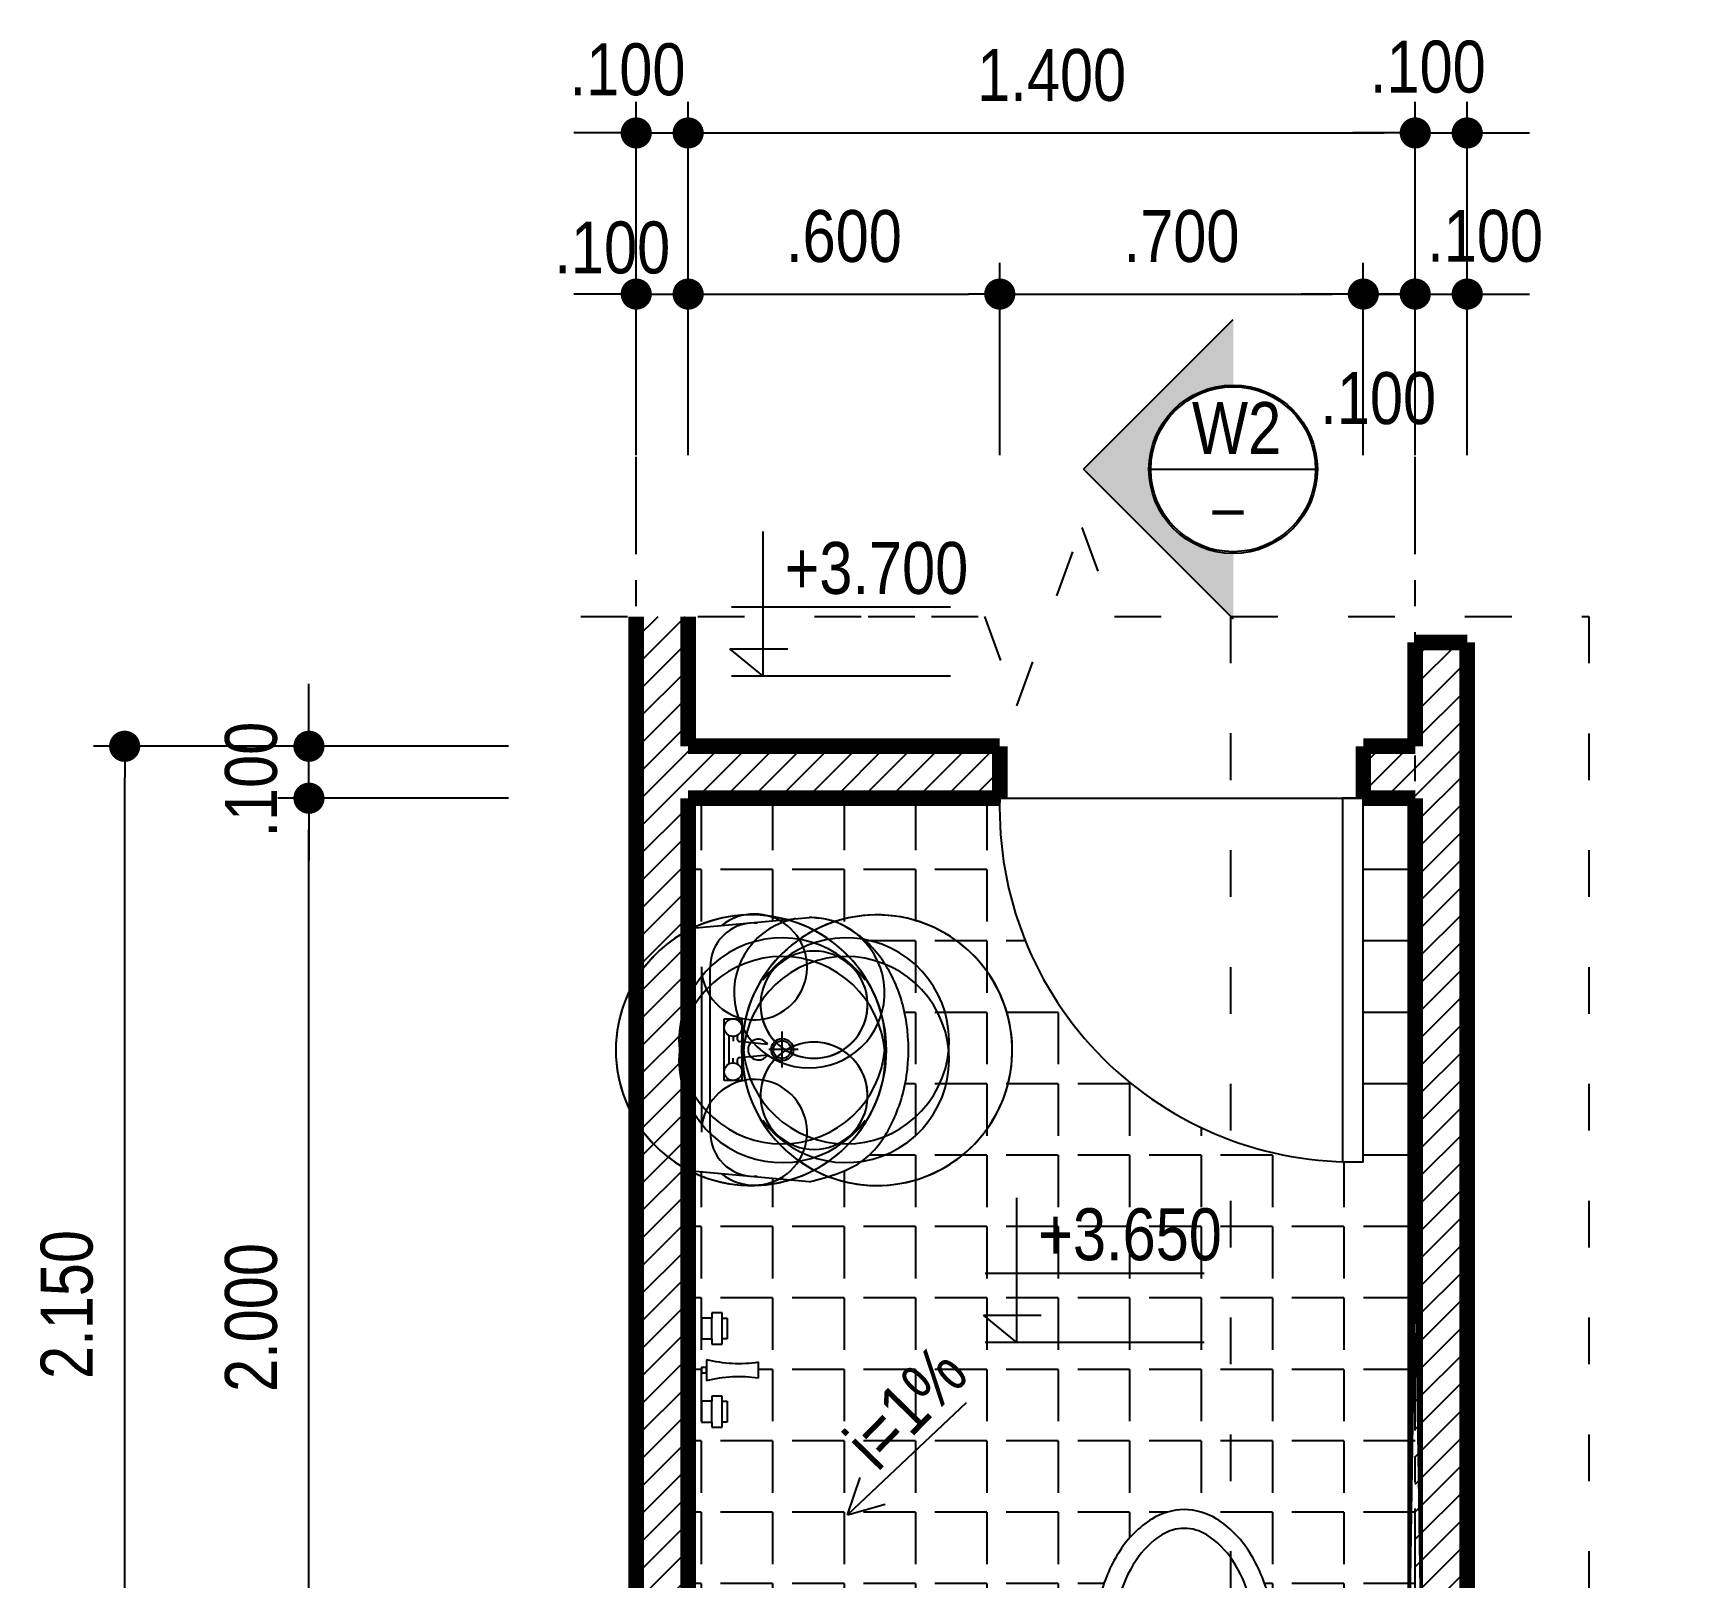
# Model space of a CAD drawing. Header units: millimetres. Extents: x 100 to 288, y -65 to 177.
# Drawn here: x 214.63 to 220.97, y 100.3 to 106.24 of the extents above; entities that cross this region are included whole.
import ezdxf

# ---------------------------------------------------------------- set-up
doc = ezdxf.new("R2010")
doc.units = ezdxf.units.MM
doc.header["$LTSCALE"] = 0.3
doc.header["$MEASUREMENT"] = 0
doc.header["$PDMODE"] = 2
doc.linetypes.add('ACAD_ISO03W100', pattern=[30, 12, -18])
doc.linetypes.add('CENTER', pattern=[2, 1.25, -0.25, 0.25, -0.25])
doc.layers.get('0').update_dxf_attribs({"linetype": 'CONTINUOUS', "lineweight": 13})
doc.layers.get('DEFPOINTS').update_dxf_attribs({"linetype": 'CONTINUOUS', "lineweight": 13})
for name, color, linetype in [('CHUSO', 141, 'CONTINUOUS'), ('HATCH', 8, 'CONTINUOUS'), ('KT', 8, 'CONTINUOUS'), ('LAYER 1', 1, 'CONTINUOUS'), ('LAYER 7', 7, 'CONTINUOUS'), ('LAYER1', 1, 'CONTINUOUS'), ('LAYER3', 34, 'CONTINUOUS'), ('LAYER5', 5, 'CONTINUOUS'), ('LAYER7', 7, 'CONTINUOUS'), ('THAY', 4, 'CONTINUOUS'), ('THIETBI', 25, 'CONTINUOUS'), ('TUONG', 7, 'CONTINUOUS')]:
    doc.layers.add(name, color=color, linetype=linetype)
doc.styles.add('ATTR', font='romans.shx', dxfattribs={"width": 0.8, "height": 0.7})
doc.styles.add('HELVE-KT', font='VHELVCN.TTF')
doc.dimstyles.new('1-50', dxfattribs={"dimtxt": 0.2, "dimasz": 0.12, "dimexe": 0.12, "dimexo": 0.2, "dimgap": 0.12, "dimtad": 1, "dimdec": 3, "dimlfac": 0.5, "dimzin": 4, "dimdsep": 46, "dimtxsty": 'HELVE-KT', "dimblk1": 'DOT', "dimblk2": 'DOT', "dimsah": 1, "dimcen": -0.18, "dimadec": 3, "dimazin": 0, "dimtfac": 1, "dimtdec": 3, "dimtmove": 2, "dimatfit": 3, "dimldrblk": 'DOT', "dimfxl": 0, "dimtolj": 1, "dimtzin": 4, "dimarcsym": 0})

# ---------------------------------------------------------------- blocks, each defined once
blk = doc.blocks.new('TOILET')
at = {"layer": 'THIETBI', "linetype": 'Continuous'}
for p, q in [((2.25, 0), (-2.25, 0)), ((-2.5, -0.25), (-2.5, -1.75)), ((2.5, -1.75), (2.5, -0.25)), ((-2.25, -2), (2.25, -2)), ((-1.328885587445484, -2.699999999999932), (1.328885587445484, -2.699999999999989)), ((-0.9619002962733703, -2.476023252835319), (-0.9619002962733703, -2.701023903222449)), ((-0.8643275165757132, -2.476023252835319), (-0.9619002962733703, -2.476023252835319)), ((-0.9619002962733703, -2.701023903222449), (-0.8643275165757132, -2.701023903222449)), ((-0.8643275165757132, -2.701023903222449), (-0.8643275165757132, -2.476023252835319)), ((0.8619205168486133, -2.701023903222449), (0.8619205168486133, -2.476023252835319)), ((0.8619205168486133, -2.476023252835319), (0.959493296546043, -2.476023252835319)), ((0.959493296546043, -2.701023903222449), (0.8619205168486133, -2.701023903222449)), ((0.959493296546043, -2.476023252835319), (0.959493296546043, -2.701023903222449))]:
    blk.add_line(p, q, dxfattribs=at)
for centre, radius, start, end in [((-2.25, -0.25), 0.25, 90, 180), ((2.25, -0.25), 0.25, 0, 90), ((-2.25, -1.75), 0.25, 180, 270), ((2.25, -1.75), 0.25, 270, 0), ((1.337938406279363, -3.661379033137678), 3.234819193328465, 149.0965747149677, 164.9268623414033), ((-1.337938406280728, -3.661379033138246), 3.234819193329836, 15.07313765860166, 30.90342528502951), ((1.337938406279363, -3.661379033137166), 2.834819193328285, 160.1759760614096, 164.9268623413951), ((-1.337938406280728, -3.661379033138019), 2.834819193329868, 15.07313765856473, 19.82402393859776), ((2.637457049974273, -4.011362538314529), 4.580641306093185, 164.9268623414104, 180.0000000000054), ((2.637457049974046, -4.011362538315211), 4.180641306093212, 164.9268623413889, 179.9999999999965), ((-2.637457049976319, -4.011362538315325), 4.180641306095254, 5.063761851311246e-12, 15.07313765857124), ((-2.637457049976319, -4.0113625383147), 4.580641306095231, 359.9999999999972, 15.07313765858606), ((2.637457049976774, -4.011362538314927), 4.580641306095572, 180, 195.0731376585856), ((2.637457049976547, -4.011362538314529), 4.180641306095595, 180.0000000000051, 195.0731376585643), ((-2.6374570499745, -4.011362538314586), 4.180641306093665, 344.9268623413959, 359.9999999999953), ((-2.637457049974728, -4.011362538315325), 4.580641306093639, 344.9268623414112, 5.332585182154509e-12), ((1.337938406280728, -4.361346043491835), 3.234819193329827, 195.0731376585933, 213.0315475788831), ((1.337938406280728, -4.361346043491494), 2.834819193329956, 195.0731376585625, 213.0315475788917), ((-1.337938406279591, -4.36134604349229), 2.834819193328596, 326.9684524211129, 344.9268623413986), ((-1.337938406279591, -4.361346043492233), 3.234819193328677, 326.9684524211115, 344.9268623414048), ((0.5168646681931932, -4.895200544554314), 1.85545066632798, 213.0315475788863, 237.5002250693021), ((-0.5168646681929658, -4.89520054455437), 1.855450666327776, 302.4997749306895, 326.968452421117), ((0.5168646681929658, -4.8952005445542), 2.255450666327983, 213.0315475788855, 237.5002250693039), ((-0.5168646681929658, -4.8952005445542), 2.255450666327892, 302.4997749306941, 326.9684524211124), ((0, -5.706522592530462), 0.8934774074695488, 237.5002250693035, 270), ((0, -5.706522592530519), 0.8934774074695326, 270, 302.4997749306894), ((0, -5.706522592530348), 1.293477407469652, 237.5002250693031, 270), ((0, -5.706522592530519), 1.293477407469453, 270, 302.4997749307029)]:
    blk.add_arc(centre, radius, start, end, dxfattribs=at)
blk = doc.blocks.new('la')
at = {"layer": 'THIETBI', "linetype": 'Continuous'}
for p, q in [((-5933.44379870165, 607096.9278938042), (-5954.657236116378, 607330.2757053494)), ((-5445.534738199225, 607330.2757053494), (-5466.748175613953, 607096.9278938042)), ((-5700.095987156405, 607309.1017654629), (-5700.095987156405, 607252.294578268)), ((-5700.095987156405, 607278.0555106837), (-5734.787105645424, 607278.0555106837)), ((-5710.190800530276, 607249.5658061604), (-5715.470036458595, 607195.7922466656)), ((-5665.404868668316, 607278.0555106837), (-5700.095987156405, 607278.0555106837)), ((-5684.721937854214, 607195.7922466656), (-5690.001173785327, 607249.5658061604)), ((-5944.168579871206, 607224.2085182804), (-5944.168579871206, 607229.5737794738)), ((-5456.023394444397, 607229.5737794738), (-5456.023394444397, 607224.2085182804)), ((-5759.493611915408, 607200.4494683815), (-5715.012812269291, 607200.4494683815)), ((-5759.493611915408, 607183.478718451), (-5759.493611915408, 607200.4494683815)), ((-5719.692424225992, 607191.9640934139), (-5727.825761422886, 607191.9640934139)), ((-5685.179162046312, 607200.4494683815), (-5640.698362400195, 607200.4494683815)), ((-5672.366212892717, 607191.9640934139), (-5680.499550089611, 607191.9640934139)), ((-5640.698362400195, 607200.4494683815), (-5640.698362400195, 607183.478718451)), ((-5759.493611915408, 607166.5079685205), (-5759.493611915408, 607183.478718451)), ((-5700.095987156405, 607166.5079685205), (-5759.493611915408, 607166.5079685205)), ((-5727.825761422886, 607174.9933434834), (-5672.366212892717, 607174.9933434834)), ((-5725.552112052588, 607183.478718451), (-5716.678920921309, 607183.478718451)), ((-5640.698362400195, 607166.5079685205), (-5700.095987156405, 607166.5079685205)), ((-5674.639862261152, 607183.478718451), (-5683.513053392431, 607183.478718451)), ((-5640.698362400195, 607183.478718451), (-5640.698362400195, 607166.5079685205)), ((-5700.095987156405, 607139.3547686327), (-5859.314830218813, 607139.3547686327)), ((-5540.87714409679, 607139.3547686327), (-5700.095987156405, 607139.3547686327)), ((-5466.748175613953, 607096.9278938042), (-5933.44379870165, 607096.9278938042)), ((-5859.31483021858, 607122.3840186977), (-5540.877144096539, 607122.3840186978))]:
    blk.add_line(p, q, dxfattribs=at)
for centre, radius in [((-5700.095987156172, 607278.0555106841), 21.21343741315687), ((-5700.095987156172, 607278.0555106841), 16.9707499305255), ((-5742.522861982834, 607183.4787184515), 16.9707499305255), ((-5657.669112330441, 607183.4787184515), 16.9707499305255)]:
    blk.add_circle(centre, radius, dxfattribs=at)
for centre, radius, start, end in [((-5698.920439606671, 607218.2127808502), 260.5626604476124, 90, 106.8298526196501), ((-5698.920439606671, 607218.2127808502), 260.5626604477563, 73.17014738034992, 90), ((-5716.921617746491, 607277.7234812875), 198.3889853030901, 106.8298526196501, 126.1394149328383), ((-5680.919261464987, 607277.7234812875), 198.3889853030873, 53.86058506716174, 73.17014738034992), ((-5744.464750194129, 607315.4400154066), 151.686082919052, 126.1394149328383, 150.4377224630194), ((-5653.376129020144, 607315.4400154066), 151.686082919055, 29.56227753698059, 53.86058506716174), ((-5786.622446788613, 607339.3522209723), 103.2189295367069, 150.4377224630194, 180), ((-5611.218432424728, 607339.3522209723), 103.2189295367252, 0, 29.56227753698059), ((-5809.756896741826, 607330.2757053499), 144.9003393737205, 180, 190.3888578116886), ((-5786.622446788613, 607339.3522209723), 103.2189295367414, 180, 209.5622775369806), ((-5611.218432424728, 607339.3522209723), 103.2189295367332, 330.4377224630194, 0), ((-5744.464750194129, 607363.2644265287), 151.6860829190531, 209.5622775369806, 233.8605850671617), ((-5653.376129020144, 607363.2644265287), 151.686082919052, 306.1394149328383, 330.4377224630194), ((-5700.095987156172, 607232.2578273343), 20.03675093646151, 59.74728664221707, 120.2527133577829), ((-5859.31483021858, 607224.2085182809), 84.85374965263226, 180, 270), ((-5716.921617746491, 607400.9809606525), 198.3889853029024, 233.8605850671617, 253.1701473803499), ((-5680.919261464987, 607400.9809606525), 198.3889853030186, 286.8298526196501, 306.1394149328383), ((-5540.877144096557, 607224.2085182809), 84.85374965263226, 270, 0), ((-5698.920439606671, 607460.4916610897), 260.5626604475996, 253.1701473803499, 266.458658478582), ((-5719.692424225759, 607196.2067809005), 4.242687482640058, 270, 354.3929373133142), ((-5698.920439606671, 607460.4916610897), 260.5626604477354, 273.0264019199498, 286.8298526196501), ((-5680.499550089378, 607196.2067809005), 4.242687482625124, 185.6070626866857, 270), ((-5859.31483021858, 607224.2085182809), 101.8244995831652, 218.2452544057623, 270), ((-5540.877144096557, 607224.2085182809), 101.8244995831627, 270, 321.7547455942377)]:
    blk.add_arc(centre, radius, start, end, dxfattribs=at)
blk.add_spline([(-5445.534738204817, 607330.275705352), (-5488.399266112272, 607435.7992354915), (-5558.166908814947, 607489.0372223724), (-5649.338553096775, 607517.3672669327), (-5750.853421221862, 607517.367266933), (-5842.025065503458, 607489.0372223728), (-5911.792708206598, 607435.7992354913), (-5950.069890455718, 607366.4471325721), (-5954.657236119176, 607330.275705352)], degree=3, dxfattribs=at)
blk = doc.blocks.new('WALFCT1T')
for p, q in [((-5.5, -1), (-5, -1)), ((-5.5, -2), (-5.5, -1)), ((-3, -1), (-2.5, -1)), ((-2.5, -1), (-2.5, -2)), ((-1, -0.5), (1, -0.5)), ((2.5, -1), (3, -1)), ((2.5, -2), (2.5, -1)), ((5, -1), (5.5, -1)), ((5.5, -1), (5.5, -2)), ((-2.5, -2), (-5.5, -2)), ((-5, -2), (-5, -2.5)), ((-5, -2.5), (-3, -2.5)), ((-3, -2.5), (-3, -2)), ((5.5, -2), (2.5, -2)), ((3, -2), (3, -2.5)), ((3, -2.5), (5, -2.5)), ((5, -2.5), (5, -2)), ((0.75, -5.5), (-0.75, -5.5))]:
    blk.add_line(p, q)
for points in [[(-3, 0), (-3, -1), (-5, -1), (-5, 0)], [(-0.25, -0.5), (-0.25, 0), (0.25, 0), (0.25, -0.5)], [(5, 0), (5, -1), (3, -1), (3, 0)]]:
    blk.add_lwpolyline(points, close=True)
for centre, radius, start, end in [((-13.26580000000001, -3.619500000000016), 12.65625, 351.4554000000001, 14.26943), ((13.26579999999998, -3.619500000000016), 12.65624, 165.7306, 188.5446)]:
    blk.add_arc(centre, radius, start, end)
at = {"style": 'ATTR', "width": 0.8, "flags": 9}
blk.add_attdef('ESTCODE', (0, 0), '', height=0.7, dxfattribs=at)
blk = doc.blocks.new('_DOT')
at = {"color": 0, "linetype": 'ByBlock'}
blk.add_line((-0.5, 0), (-1, 0), dxfattribs=at)
at = {"color": 0, "linetype": 'ByBlock', "const_width": 0.5}
blk.add_lwpolyline([(-0.25, 0, 1), (0.25, 0, 1)], format="xyb", close=True, dxfattribs=at)
blk = doc.blocks.new('*D66')
at = {"layer": 'DEFPOINTS', "color": 0, "lineweight": -2, "ltscale": 5}
for p in [(215.6941211261227, 103.2961148058077), (216.6627434161572, 103.2961148058077), (216.6627434161572, 99.29611480569133)]:
    blk.add_point(p, dxfattribs=at)
at = {"layer": 'LAYER 1', "color": 0, "lineweight": -2, "ltscale": 5}
for p, q in [((216.4627434161573, 103.2961148058077), (215.5741211261227, 103.2961148058077)), ((215.6941211261227, 99.41611480569134), (215.6941211261227, 103.1761148058077)), ((216.4627434161573, 99.29611480569133), (215.5741211261227, 99.29611480569133))]:
    blk.add_line(p, q, dxfattribs=at)
at = {"layer": 'LAYER 1', "color": 0, "lineweight": -2, "ltscale": 5, "xscale": 0.12, "yscale": 0.12, "zscale": 0.12}
for p, rotation in [((215.6941211261227, 103.2961148058077), 90), ((215.6941211261227, 99.29611480569133), 270)]:
    blk.add_blockref('_DOT', p, dxfattribs=dict(at, rotation=rotation))
at = {"layer": 'LAYER 1', "color": 0, "ltscale": 5, "insert": (215.4719877927893, 101.2961148057496), "char_height": 0.2, "attachment_point": 5, "rotation": 90, "style": 'HELVE-KT'}
blk.add_mtext('\\A1;2.000', dxfattribs=at)
blk = doc.blocks.new('*D67')
at = {"layer": 'DEFPOINTS', "color": 0, "lineweight": -2, "ltscale": 5}
for p in [(215.6941211261227, 103.4961148057612), (216.6627434161572, 103.4961148057612), (216.6627434161572, 103.2961148058077)]:
    blk.add_point(p, dxfattribs=at)
at = {"layer": 'LAYER 1', "color": 0, "lineweight": -2, "ltscale": 5}
for p, q in [((215.6941211261227, 103.6161148057612), (215.6941211261227, 103.7361148057612)), ((216.4627434161573, 103.4961148057612), (215.5741211261227, 103.4961148057612)), ((215.6941211261227, 103.2961148058077), (215.6941211261227, 103.4961148057612)), ((216.4627434161573, 103.2961148058077), (215.5741211261227, 103.2961148058077)), ((215.6941211261227, 103.1761148058077), (215.6941211261227, 103.0561148058078))]:
    blk.add_line(p, q, dxfattribs=at)
at = {"layer": 'LAYER 1', "color": 0, "lineweight": -2, "ltscale": 5, "xscale": 0.12, "yscale": 0.12, "zscale": 0.12}
for p, rotation in [((215.6941211261227, 103.4961148057612), 270), ((215.6941211261227, 103.2961148058077), 90)]:
    blk.add_blockref('_DOT', p, dxfattribs=dict(at, rotation=rotation))
at = {"layer": 'LAYER 1', "color": 0, "ltscale": 5, "insert": (215.4720645793503, 103.3674903823542), "char_height": 0.2, "attachment_point": 5, "rotation": 90, "style": 'HELVE-KT'}
blk.add_mtext('\\A1;.100', dxfattribs=at)
blk = doc.blocks.new('*D69')
at = {"layer": 'DEFPOINTS', "color": 0, "lineweight": -2, "ltscale": 5}
for p in [(214.9844113247608, 103.4961148057612), (216.3346027471497, 103.4961148057612), (216.018432271151, 99.1961148055982)]:
    blk.add_point(p, dxfattribs=at)
at = {"layer": 'LAYER 1', "color": 0, "lineweight": -2, "ltscale": 5}
for p, q in [((216.1346027471497, 103.4961148057612), (214.8644113247608, 103.4961148057612)), ((214.9844113247608, 99.3161148055982), (214.9844113247608, 103.3761148057612)), ((215.818432271151, 99.1961148055982), (214.8644113247608, 99.1961148055982))]:
    blk.add_line(p, q, dxfattribs=at)
at = {"layer": 'LAYER 1', "color": 0, "lineweight": -2, "ltscale": 5, "xscale": 0.12, "yscale": 0.12, "zscale": 0.12}
for p, rotation in [((214.9844113247608, 103.4961148057612), 90), ((214.9844113247608, 99.1961148055982), 270)]:
    blk.add_blockref('_DOT', p, dxfattribs=dict(at, rotation=rotation))
at = {"layer": 'LAYER 1', "color": 0, "ltscale": 5, "insert": (214.7622779914274, 101.3461148056797), "char_height": 0.2, "attachment_point": 5, "rotation": 90, "style": 'HELVE-KT'}
blk.add_mtext('\\A1;2.150', dxfattribs=at)
blk = doc.blocks.new('*D78')
at = {"layer": 'DEFPOINTS', "color": 0, "lineweight": -2, "ltscale": 5}
for p in [(217.1543195769708, 105.2376939726075), (216.9543195770174, 104.4169873448102), (217.1543195769708, 104.4169873448102)]:
    blk.add_point(p, dxfattribs=at)
at = {"layer": 'LAYER 1', "color": 0, "lineweight": -2, "ltscale": 5}
for p, q in [((216.9543195770174, 104.6169873448102), (216.9543195770174, 105.3576939726075)), ((217.1543195769708, 104.6169873448102), (217.1543195769708, 105.3576939726075)), ((216.8343195770174, 105.2376939726075), (216.7143195770174, 105.2376939726075)), ((216.9543195770174, 105.2376939726075), (217.1543195769708, 105.2376939726075)), ((217.2743195769708, 105.2376939726075), (217.3943195769708, 105.2376939726075))]:
    blk.add_line(p, q, dxfattribs=at)
at = {"layer": 'LAYER 1', "color": 0, "lineweight": -2, "ltscale": 5, "xscale": 0.12, "yscale": 0.12, "zscale": 0.12}
blk.add_blockref('_DOT', (216.9543195770174, 105.2376939726075), dxfattribs=at)
at = {"layer": 'LAYER 1', "color": 0, "lineweight": -2, "ltscale": 5, "xscale": 0.12, "yscale": 0.12, "zscale": 0.12, "rotation": 180}
blk.add_blockref('_DOT', (217.1543195769708, 105.2376939726075), dxfattribs=at)
at = {"layer": 'LAYER 1', "color": 0, "ltscale": 5, "insert": (216.862241262418, 105.4157465769224), "char_height": 0.2, "attachment_point": 5, "style": 'HELVE-KT'}
blk.add_mtext('\\A1;.100', dxfattribs=at)
blk = doc.blocks.new('*D79')
at = {"layer": 'DEFPOINTS', "color": 0, "lineweight": -2, "ltscale": 5}
for p in [(218.3543195769242, 105.2376939726075), (217.1543195769708, 104.4169873448102), (218.3543195769242, 104.4169873448102)]:
    blk.add_point(p, dxfattribs=at)
at = {"layer": 'LAYER 1', "color": 0, "lineweight": -2, "ltscale": 5}
for p, q in [((217.1543195769708, 104.6169873448102), (217.1543195769708, 105.3576939726075)), ((218.3543195769242, 104.6169873448102), (218.3543195769242, 105.3576939726075)), ((217.2743195769708, 105.2376939726075), (218.2343195769242, 105.2376939726075))]:
    blk.add_line(p, q, dxfattribs=at)
at = {"layer": 'LAYER 1', "color": 0, "lineweight": -2, "ltscale": 5, "xscale": 0.12, "yscale": 0.12, "zscale": 0.12, "rotation": 180}
blk.add_blockref('_DOT', (217.1543195769708, 105.2376939726075), dxfattribs=at)
at = {"layer": 'LAYER 1', "color": 0, "lineweight": -2, "ltscale": 5, "xscale": 0.12, "yscale": 0.12, "zscale": 0.12}
blk.add_blockref('_DOT', (218.3543195769242, 105.2376939726075), dxfattribs=at)
at = {"layer": 'LAYER 1', "color": 0, "ltscale": 5, "insert": (217.7543195769475, 105.4598273059409), "char_height": 0.2, "attachment_point": 5, "style": 'HELVE-KT'}
blk.add_mtext('\\A1;.600', dxfattribs=at)
blk = doc.blocks.new('*D80')
at = {"layer": 'DEFPOINTS', "color": 0, "lineweight": -2, "ltscale": 5}
for p in [(219.7543195770639, 105.2376939726075), (218.3543195769242, 104.4169873448102), (219.7543195770639, 104.4169873448102)]:
    blk.add_point(p, dxfattribs=at)
at = {"layer": 'LAYER 1', "color": 0, "lineweight": -2, "ltscale": 5}
for p, q in [((218.3543195769242, 104.6169873448102), (218.3543195769242, 105.3576939726075)), ((219.7543195770639, 104.6169873448102), (219.7543195770639, 105.3576939726075)), ((218.4743195769242, 105.2376939726075), (219.6343195770639, 105.2376939726075))]:
    blk.add_line(p, q, dxfattribs=at)
at = {"layer": 'LAYER 1', "color": 0, "lineweight": -2, "ltscale": 5, "xscale": 0.12, "yscale": 0.12, "zscale": 0.12, "rotation": 180}
blk.add_blockref('_DOT', (218.3543195769242, 105.2376939726075), dxfattribs=at)
at = {"layer": 'LAYER 1', "color": 0, "lineweight": -2, "ltscale": 5, "xscale": 0.12, "yscale": 0.12, "zscale": 0.12}
blk.add_blockref('_DOT', (219.7543195770639, 105.2376939726075), dxfattribs=at)
at = {"layer": 'LAYER 1', "color": 0, "ltscale": 5, "insert": (219.0543195769941, 105.4598273059409), "char_height": 0.2, "attachment_point": 5, "style": 'HELVE-KT'}
blk.add_mtext('\\A1;.700', dxfattribs=at)
blk = doc.blocks.new('*D81')
at = {"layer": 'DEFPOINTS', "color": 0, "lineweight": -2, "ltscale": 5}
for p in [(219.9543195770174, 105.2376939726075), (219.7543195770639, 104.4169873448102), (219.9543195770174, 104.4169873448102)]:
    blk.add_point(p, dxfattribs=at)
at = {"layer": 'LAYER 1', "color": 0, "lineweight": -2, "ltscale": 5}
for p, q in [((219.7543195770639, 104.6169873448102), (219.7543195770639, 105.3576939726075)), ((219.9543195770174, 104.6169873448102), (219.9543195770174, 105.3576939726075)), ((219.6343195770639, 105.2376939726075), (219.5143195770639, 105.2376939726075)), ((219.7543195770639, 105.2376939726075), (219.9543195770174, 105.2376939726075)), ((220.0743195770174, 105.2376939726075), (220.1943195770174, 105.2376939726075))]:
    blk.add_line(p, q, dxfattribs=at)
at = {"layer": 'LAYER 1', "color": 0, "lineweight": -2, "ltscale": 5, "xscale": 0.12, "yscale": 0.12, "zscale": 0.12}
blk.add_blockref('_DOT', (219.7543195770639, 105.2376939726075), dxfattribs=at)
at = {"layer": 'LAYER 1', "color": 0, "lineweight": -2, "ltscale": 5, "xscale": 0.12, "yscale": 0.12, "zscale": 0.12, "rotation": 180}
blk.add_blockref('_DOT', (219.9543195770174, 105.2376939726075), dxfattribs=at)
at = {"layer": 'LAYER 1', "color": 0, "ltscale": 5, "insert": (219.811498764925, 104.8355582410716), "char_height": 0.2, "attachment_point": 5, "style": 'HELVE-KT'}
blk.add_mtext('\\A1;.100', dxfattribs=at)
blk = doc.blocks.new('*D82')
at = {"layer": 'DEFPOINTS', "color": 0, "lineweight": -2, "ltscale": 5}
for p in [(220.1543195769708, 105.2376939726075), (219.9543195770174, 104.4169873448102), (220.1543195769708, 104.4169873448102)]:
    blk.add_point(p, dxfattribs=at)
at = {"layer": 'LAYER 1', "color": 0, "lineweight": -2, "ltscale": 5}
for p, q in [((219.9543195770174, 104.6169873448102), (219.9543195770174, 105.3576939726075)), ((220.1543195769708, 104.6169873448102), (220.1543195769708, 105.3576939726075)), ((219.8343195770174, 105.2376939726075), (219.7143195770174, 105.2376939726075)), ((219.9543195770174, 105.2376939726075), (220.1543195769708, 105.2376939726075)), ((220.2743195769708, 105.2376939726075), (220.3943195769708, 105.2376939726075))]:
    blk.add_line(p, q, dxfattribs=at)
at = {"layer": 'LAYER 1', "color": 0, "lineweight": -2, "ltscale": 5, "xscale": 0.12, "yscale": 0.12, "zscale": 0.12}
blk.add_blockref('_DOT', (219.9543195770174, 105.2376939726075), dxfattribs=at)
at = {"layer": 'LAYER 1', "color": 0, "lineweight": -2, "ltscale": 5, "xscale": 0.12, "yscale": 0.12, "zscale": 0.12, "rotation": 180}
blk.add_blockref('_DOT', (220.1543195769708, 105.2376939726075), dxfattribs=at)
at = {"layer": 'LAYER 1', "color": 0, "ltscale": 5, "insert": (220.223263343324, 105.4606213584905), "char_height": 0.2, "attachment_point": 5, "style": 'HELVE-KT'}
blk.add_mtext('\\A1;.100', dxfattribs=at)
blk = doc.blocks.new('*D83')
at = {"layer": 'DEFPOINTS', "color": 0, "lineweight": -2, "ltscale": 5}
for p in [(217.1543195769708, 105.8582001341986), (216.9543195770174, 104.4169873448102), (217.1543195769708, 104.4169873448102)]:
    blk.add_point(p, dxfattribs=at)
at = {"layer": 'LAYER 1', "color": 0, "lineweight": -2, "ltscale": 5}
for p, q in [((216.9543195770174, 104.6169873448102), (216.9543195770174, 105.9782001341986)), ((217.1543195769708, 104.6169873448102), (217.1543195769708, 105.9782001341986)), ((216.8343195770174, 105.8582001341986), (216.7143195770174, 105.8582001341986)), ((216.9543195770174, 105.8582001341986), (217.1543195769708, 105.8582001341986)), ((217.2743195769708, 105.8582001341986), (217.3943195769708, 105.8582001341986))]:
    blk.add_line(p, q, dxfattribs=at)
at = {"layer": 'LAYER 1', "color": 0, "lineweight": -2, "ltscale": 5, "xscale": 0.12, "yscale": 0.12, "zscale": 0.12}
blk.add_blockref('_DOT', (216.9543195770174, 105.8582001341986), dxfattribs=at)
at = {"layer": 'LAYER 1', "color": 0, "lineweight": -2, "ltscale": 5, "xscale": 0.12, "yscale": 0.12, "zscale": 0.12, "rotation": 180}
blk.add_blockref('_DOT', (217.1543195769708, 105.8582001341986), dxfattribs=at)
at = {"layer": 'LAYER 1', "color": 0, "ltscale": 5, "insert": (216.9210858267696, 106.1020184358479), "char_height": 0.2, "attachment_point": 5, "style": 'HELVE-KT'}
blk.add_mtext('\\A1;.100', dxfattribs=at)
blk = doc.blocks.new('*D84')
at = {"layer": 'DEFPOINTS', "color": 0, "lineweight": -2, "ltscale": 5}
for p in [(219.9543195770174, 105.8582001341986), (217.1543195769708, 104.4169873448102), (219.9543195770174, 104.4169873448102)]:
    blk.add_point(p, dxfattribs=at)
at = {"layer": 'LAYER 1', "color": 0, "lineweight": -2, "ltscale": 5}
for p, q in [((217.1543195769708, 104.6169873448102), (217.1543195769708, 105.9782001341986)), ((219.9543195770174, 104.6169873448102), (219.9543195770174, 105.9782001341986)), ((217.2743195769708, 105.8582001341986), (219.8343195770174, 105.8582001341986))]:
    blk.add_line(p, q, dxfattribs=at)
at = {"layer": 'LAYER 1', "color": 0, "lineweight": -2, "ltscale": 5, "xscale": 0.12, "yscale": 0.12, "zscale": 0.12, "rotation": 180}
blk.add_blockref('_DOT', (217.1543195769708, 105.8582001341986), dxfattribs=at)
at = {"layer": 'LAYER 1', "color": 0, "lineweight": -2, "ltscale": 5, "xscale": 0.12, "yscale": 0.12, "zscale": 0.12}
blk.add_blockref('_DOT', (219.9543195770174, 105.8582001341986), dxfattribs=at)
at = {"layer": 'LAYER 1', "color": 0, "ltscale": 5, "insert": (218.5543195769941, 106.0803334675319), "char_height": 0.2, "attachment_point": 5, "style": 'HELVE-KT'}
blk.add_mtext('\\A1;1.400', dxfattribs=at)
blk = doc.blocks.new('*D85')
at = {"layer": 'DEFPOINTS', "color": 0, "lineweight": -2, "ltscale": 5}
for p in [(220.1543195769708, 105.8582001341986), (219.9543195770174, 104.4169873448102), (220.1543195769708, 104.4169873448102)]:
    blk.add_point(p, dxfattribs=at)
at = {"layer": 'LAYER 1', "color": 0, "lineweight": -2, "ltscale": 5}
for p, q in [((219.9543195770174, 104.6169873448102), (219.9543195770174, 105.9782001341986)), ((220.1543195769708, 104.6169873448102), (220.1543195769708, 105.9782001341986)), ((219.8343195770174, 105.8582001341986), (219.7143195770174, 105.8582001341986)), ((219.9543195770174, 105.8582001341986), (220.1543195769708, 105.8582001341986)), ((220.2743195769708, 105.8582001341986), (220.3943195769708, 105.8582001341986))]:
    blk.add_line(p, q, dxfattribs=at)
at = {"layer": 'LAYER 1', "color": 0, "lineweight": -2, "ltscale": 5, "xscale": 0.12, "yscale": 0.12, "zscale": 0.12}
blk.add_blockref('_DOT', (219.9543195770174, 105.8582001341986), dxfattribs=at)
at = {"layer": 'LAYER 1', "color": 0, "lineweight": -2, "ltscale": 5, "xscale": 0.12, "yscale": 0.12, "zscale": 0.12, "rotation": 180}
blk.add_blockref('_DOT', (220.1543195769708, 105.8582001341986), dxfattribs=at)
at = {"layer": 'LAYER 1', "color": 0, "ltscale": 5, "insert": (220.00284370417, 106.1123410270213), "char_height": 0.2, "attachment_point": 5, "style": 'HELVE-KT'}
blk.add_mtext('\\A1;.100', dxfattribs=at)

msp = doc.modelspace()

# ---------------------------------------------------------------- hatches: boundary and pattern name
at = {"layer": 'HATCH', "ltscale": 5}
h = msp.add_hatch(dxfattribs=at)
h.set_pattern_fill('ANSI31', color=256, scale=0.6, style=0)
h.set_pattern_definition([(45, (216.9543195770028, 94.36597864988858), (-0.05303300858899106, 0.05303300858899106), [])])
h.paths.add_polyline_path([(217.954319576901, 99.89611480572626), (217.1543195769708, 99.89611480578446), (217.1543195769563, 103.2961148058077), (218.3543195769242, 103.296114805866), (218.3543195769388, 103.4961148057612), (217.1543195769708, 103.4961148057612), (217.1543195769563, 103.9958999658249), (216.9543195770028, 103.9958999658249), (216.9543195770319, 99.39611480572626), (217.1543195769563, 99.39611480566805), (217.1543195769708, 99.69611480571461), (217.754319576933, 99.69611480571461), (217.754319576933, 99.29611480569133), (217.3543195770407, 99.29611480569133), (217.3543195770407, 99.09611480562148), (217.7543195769621, 99.09611480562148), (217.754319576933, 98.6961148055982), (217.1543195769563, 98.6961148055982), (217.1543195769708, 98.99611480576118), (216.9543195770174, 98.99611480576118), (216.9543195770319, 94.36597864988858), (217.1543195769708, 94.36597864988858), (217.1543195769708, 94.89611480572626), (218.3543195769242, 94.89611480566805), (218.3543195769242, 95.09611480562148), (217.1543195769563, 95.09611480567969), (217.1543195769708, 98.49611480570297), (217.9543195768864, 98.49611480570297), (217.954319576901, 99.09611480567969), (219.7543195769621, 99.09611480556327), (219.7543195769475, 99.29611480569133), (217.9543195768864, 99.29611480574954)])
h.paths.add_polyline_path([(220.1543195769708, 98.99611480576118), (219.9543195770028, 98.99611480576118), (219.9543195770028, 95.09611480562148), (219.7543195770494, 95.09611480562148), (219.7543195770639, 94.89611480572626), (219.9543195770174, 94.89611480566805), (219.9543195770174, 94.49611480564477), (220.1543195769708, 94.49611480564477), (220.1543195769708, 94.89611480566805)])
h.paths.add_polyline_path([(220.1543195769708, 103.4961148057612), (220.1543195769708, 103.8961148058427), (219.9543195770174, 103.8961148057263), (219.9543195770174, 103.4961148058194), (219.7543195770639, 103.496114805703), (219.7543195770785, 103.2961148056913), (219.9543195770319, 103.2961148056331), (219.9543195770174, 99.39611480566805), (220.1543195769854, 99.39611480566805)])
h.paths.add_polyline_path([(220.7021898818283, 99.29611480569133), (220.3543195769242, 99.29611480569133), (220.3543195769242, 99.09611480567969), (220.6812168234836, 99.09611480562148), (220.9664510945812, 99.19993159007413)])
at = {"layer": 'THAY', "linetype": 'Continuous', "ltscale": 1000}
msp.add_hatch(color=256, dxfattribs=at).paths.add_polyline_path([(219.25311987471, 103.9863210141323), (219.25311987471, 104.2386570141082, -1), (219.25311987471, 104.8871370141408), (219.25311987471, 105.1394730141749), (218.6765438747469, 104.5628970140954)])
at = {"layer": 'THIETBI', "ltscale": 5}
h = msp.add_hatch(dxfattribs=at)
h.set_pattern_fill('ANGLE', color=256, angle=90, style=0)
h.set_pattern_definition([(270, (219.9543195770174, 103.2961148058077), (-0.275, 1.683889348827611e-17), [0.2, -0.075]), (180, (219.9543195770174, 103.2961148058077), (0, 0.275), [0.2, -0.075])])
edge = h.paths.add_edge_path()
edge.add_line((217.954319576901, 99.29611480580775), (217.954319576901, 99.89611480590088))
edge.add_line((217.954319576901, 99.89611480578446), (217.1543195769708, 99.89611480578446))
edge.add_line((217.1543195769708, 99.89611480578446), (217.1543195770872, 101.8611570759224))
edge.add_line((217.1543195770872, 101.8611570759224), (217.6209444925706, 101.818736626605))
edge.add_spline(control_points=[(217.6209444925706, 101.818736626605), (217.6971054497925, 101.8386628890423), (217.831949836277, 101.873942706223), (217.9501012475747, 102.0457852044622), (218.0052919479139, 102.2285935254315), (218.0051368056382, 102.4266578838708), (217.9505233347235, 102.6120071403695), (217.8443861820787, 102.7548270690734), (217.7226910021208, 102.8292577098603), (217.6453291739389, 102.8351304926457), (217.6209444925706, 102.8369816115139)], knot_values=[0, 0, 0, 0, 113.8972482804107, 201.6571891156827, 297.1289658135357, 398.6438339386224, 494.115610636184, 581.8755514722499, 661.0895455658089, 697.5507014357958, 697.5507014357958, 697.5507014357958, 697.5507014357958], degree=3, periodic=0)
edge.add_line((217.6209444925706, 102.8369816115139), (217.1543195768544, 102.7945611620801))
edge.add_line((217.1543195768544, 102.7945611620801), (217.1543195768544, 103.2961148058077))
edge.add_line((217.1543195768544, 103.2961148058077), (218.3543195769242, 103.2961148058077))
edge.add_arc((219.7143195770267, 103.2561148058869), 1.360588108263953, 538.3153156843376, 631.6846843193015)
edge.add_line((219.7543195770639, 101.896114805668), (219.7543195769475, 103.2961148056913))
edge.add_line((219.7543195769475, 103.2961148058077), (219.9543195770174, 103.2961148058077))
edge.add_line((219.9543195770174, 103.2961148058077), (219.9543195770174, 99.39611480578446))
edge.add_line((219.9543195770174, 99.39611480578446), (219.7543195769475, 99.39611480578446))
edge.add_line((219.7543195769475, 99.39611480566805), (219.7543195769475, 99.29611480569133))
edge.add_line((219.7543195769475, 99.29611480569133), (219.4736649519117, 99.29611480569133))
edge.add_ellipse((219.4697267052769, 99.34111480584966), major_axis=(-0.03181980519183321, -0.03181980519183321), ratio=0.9999999987998788, start_angle=45.00000003438093, end_angle=134.9999999656191)
edge.add_line((219.5147267054352, 99.34111480643173), (219.514726705086, 99.61111480645036))
edge.add_ellipse((219.4697267052769, 99.61111480586828), major_axis=(-0.03181980515364558, -0.03181980515364557), ratio=0.9999999986131138, start_angle=134.9999999602686, end_angle=225.0000000397314)
edge.add_line((219.4697267046948, 99.65611480591019), (219.3235031843004, 99.65611480591019))
edge.add_ellipse((218.8238977919617, 99.95516303200407), major_axis=(-0.4117252673805351, -0.411725267380535), ratio=0.9999999968645723, start_angle=104.0965746727707, end_angle=119.9268622637728)
edge.add_ellipse((218.5899844359891, 100.0181600629132), major_axis=(-0.5830204568924238, -0.5830204568924233), ratio=0.999999998837754, start_angle=119.9268623122063, end_angle=134.9999999667041)
edge.add_ellipse((218.5899844359891, 100.0181600629132), major_axis=(-0.5830204568924255, 0.5830204568924255), ratio=0.9999999988377523, start_angle=225.0000000332959, end_angle=240.0731376877937)
edge.add_ellipse((218.8238977919617, 100.0811570938224), major_axis=(-0.4117252656655092, -0.4117252656655091), ratio=0.9999999969642844, start_angle=150.0731375861138, end_angle=168.0315475479937)
edge.add_ellipse((218.9716910648211, 100.1772509041023), major_axis=(-0.2870720030291142, -0.2870720030291141), ratio=0.9999999990923838, start_angle=168.0315475713212, end_angle=192.5002250834314)
edge.add_ellipse((219.0647267051326, 100.3232888727928), major_axis=(-0.1646327962888779, -0.1646327962888779), ratio=0.9999999992607727, start_angle=192.5002250840912, end_angle=225.0000000211773)
edge.add_ellipse((219.0647267051326, 100.3232888727928), major_axis=(-0.1646327962888779, 0.1646327962888779), ratio=0.9999999992607727, start_angle=314.9999999788227, end_angle=347.4997749159088)
edge.add_ellipse((219.157762345444, 100.1772509041023), major_axis=(-0.2870720030291142, 0.2870720030291142), ratio=0.9999999990923826, start_angle=347.4997749165686, end_angle=371.9684524286787)
edge.add_ellipse((219.3055556183034, 100.0811570938224), major_axis=(-0.4117252656655093, 0.4117252656655093), ratio=0.9999999969642842, start_angle=11.96845245200624, end_angle=29.92686241388616)
edge.add_ellipse((219.539468974276, 100.0181600629132), major_axis=(-0.5830204568924238, -0.5830204568924233), ratio=0.999999998837754, start_angle=-60.07313768779372, end_angle=-45.0000000332959)
edge.add_ellipse((219.539468974276, 100.0181600629132), major_axis=(-0.5830204568924255, 0.5830204568924255), ratio=0.9999999988377523, start_angle=45.00000003329593, end_angle=60.07313768779376)
edge.add_ellipse((219.3055556183034, 99.95516303200407), major_axis=(-0.4117252673805337, 0.4117252673805337), ratio=0.9999999968645755, start_angle=60.07313773622711, end_angle=75.90342532722924)
edge.add_line((218.8059502259647, 99.65611480591019), (218.6597267047554, 99.65611480591019))
edge.add_ellipse((218.6597267049882, 99.61111480586828), major_axis=(-0.03181980519183321, -0.03181980519183321), ratio=0.9999999987998788, start_angle=225.0000000343809, end_angle=314.9999999656191)
edge.add_line((218.6147267049463, 99.61111480400564), (218.6147267049463, 99.34111480794513))
edge.add_ellipse((218.6597267049882, 99.34111480584966), major_axis=(-0.03181980519183319, 0.03181980519183319), ratio=0.9999999987998787, start_angle=45.00000003438094, end_angle=134.9999999656191)
edge.add_line((218.6557884580042, 99.29611480580775), (217.954319576901, 99.29611480580775))
edge = h.paths.add_edge_path(flags=16)
edge.add_ellipse((217.3498684656159, 101.6242894847658), major_axis=(-0.3579728083656821, 0.3579728083656821), ratio=0.999999999898956, start_angle=120.73057000353941, end_angle=143.5446000034201, ccw=False)
edge.add_line((217.2250884655449, 101.1336582559873), (217.2250884656613, 101.1036574842421))
edge.add_line((217.2250884656613, 101.1036574842421), (217.2050884655263, 101.1036574842421))
edge.add_line((217.2050884655263, 101.1036574842421), (217.2050884655263, 101.0836574842235))
edge.add_line((217.2050884655263, 101.0836574842235), (217.2250884654285, 101.0836574842235))
edge.add_line((217.2250884654285, 101.0836574842235), (217.2250884655449, 101.0536563024637))
edge.add_ellipse((217.3498684656159, 100.5630254836999), major_axis=(-0.3579725254098162, -0.3579725254098162), ratio=0.999999999893888, start_angle=216.4554000032152, end_angle=239.2693999915702, ccw=False)
edge.add_line((217.4250884657312, 101.0636557102682), (217.4250923154694, 101.123659402436))
h.paths.add_polyline_path([(217.305088465503, 101.2936574844191), (217.2850884654844, 101.2936574844191), (217.2850884654844, 101.3136574844377), (217.2450884655635, 101.3136574844377), (217.2450884655635, 101.2936574844191), (217.2050884655263, 101.2936574844191), (217.2050884655263, 101.2136574843446), (217.2450884655635, 101.2136574843446), (217.2450884655635, 101.193657484326), (217.2850884654844, 101.193657484326), (217.2850884654844, 101.2136574843446), (217.3050884656194, 101.2136574843446)], flags=16)
h.paths.add_polyline_path([(217.305088465503, 100.9736574841211), (217.2850884654844, 100.9736574841211), (217.2850884654844, 100.9936574841397), (217.2450884655635, 100.9936574841397), (217.2450884655635, 100.9736574841211), (217.2050884655263, 100.9736574841211), (217.2050884655263, 100.8936574840466), (217.2450884655635, 100.8936574840466), (217.2450884655635, 100.8736574840279), (217.2850884654844, 100.8736574840279), (217.2850884656008, 100.8936574840466), (217.3050884657358, 100.8936574840466)], flags=16)
h.paths.add_polyline_path([(217.3176623193366, 100.1738643791307, 1), (217.3176623193366, 99.97386437906084, 1)], flags=16)

# ---------------------------------------------------------------- linework, layer by layer
at = {"layer": 'HATCH', "linetype": 'CENTER'}
for points in [[(216.9543195770174, 91.41115504242612), (216.9543195770174, 104.9704636007793)], [(219.9543195770174, 91.41115504242612), (219.9543195770174, 104.9704636007793)]]:
    msp.add_lwpolyline(points, dxfattribs=at)
at = {"layer": 'LAYER 1', "linetype": 'ACAD_ISO03W100', "ltscale": 0.05}
msp.add_lwpolyline([(219.2435409230319, 94.36597864988858), (219.2435409230319, 104.2386570141082)], dxfattribs=at)
at = {"layer": 'LAYER 1', "ltscale": 5}
for points in [[(218.2245023740624, 100.9675344881382), (217.7676730299653, 100.5363889110288)], [(217.7676730299653, 100.5363889110288), (217.8162089465703, 100.6793530493871)], [(217.7676730299653, 100.5363889109706), (217.9132035183073, 100.5765804153764)]]:
    msp.add_lwpolyline(points, dxfattribs=at)
at = {"layer": 'LAYER 7', "linetype": 'ACAD_ISO03W100', "ltscale": 0.05}
for points in [[(217.8476533994771, 103.9958999658249), (218.2955971612472, 103.9958999658249), (218.4205971612472, 103.6524652884239), (218.6705971612472, 104.339334643226), (218.7955971612472, 103.9958999658249), (219.2435409230319, 103.9958999658249)], [(216.741173034411, 103.9958999658249), (218.2955971612472, 103.9958999658249)], [(218.7955971612472, 103.9958999658249), (220.6230164171947, 103.9958999658249), (220.6230164171947, 99.57493159013234)]]:
    msp.add_lwpolyline(points, dxfattribs=at)
at = {"layer": 'LAYER1', "linetype": 'Continuous', "ltscale": 0.05}
for points in [[(217.4425250642461, 104.3234286149511), (217.4425250642461, 103.7678151267012)], [(217.3215029354404, 104.0334847528268), (218.1651720286544, 104.0334847528268)], [(217.314616777884, 103.8713932218509), (217.537663703385, 103.8713932218509)], [(217.4425250642461, 103.7678151267012), (217.314616777884, 103.8713932218509)], [(217.3215029354404, 103.7678151267012), (218.1651720286544, 103.7678151267012)], [(218.4191124174912, 101.7571484393104), (218.4191124174912, 101.2015349510605)], [(218.2980902886856, 101.4672045771861), (219.1417593818995, 101.4672045771861)], [(218.2912041311291, 101.3051130462102), (218.5142510566301, 101.3051130462102)], [(218.4191124174912, 101.2015349510605), (218.2912041311291, 101.3051130462102)], [(218.2980902886856, 101.2015349510605), (219.1417593818995, 101.2015349510605)]]:
    msp.add_lwpolyline(points, dxfattribs=at)
at = {"layer": 'LAYER5', "color": 163, "linetype": 'Continuous'}
msp.add_line((218.3543195769242, 103.2961148074376), (219.7543195770639, 103.2961148074376), dxfattribs=at)
msp.add_lwpolyline([(219.7543195770639, 103.2961148056913), (219.6743195769894, 103.2961148056913), (219.6743195769894, 101.896114805668), (219.7543195770639, 101.896114805668)], close=True, dxfattribs=at)
msp.add_arc((219.7143195770267, 103.2561148057705), 1.360588108239092, 178.3153156842852, 271.6846843224066, dxfattribs=at)
at = {"layer": 'LAYER7', "ltscale": 5, "const_width": 0.06}
for points in [[(216.9543195770174, 103.9958999658249), (216.9543195770174, 99.19611480571461)], [(217.1543195769708, 103.9958999658249), (217.1543195769708, 103.4961148057612)], [(219.9543195770174, 103.4961148057612), (219.9543195770174, 103.8961148057845)], [(220.1543195769708, 103.4961148057612), (220.1543195769708, 103.8961148057845)], [(218.3543195769242, 103.4961148057612), (217.1543195769708, 103.4961148057612)], [(218.3543195769242, 103.4961148057612), (217.1543195769708, 103.4961148057612)], [(218.3543195769242, 103.2961148058077), (218.3543195769242, 103.4961148057612)], [(219.9543195770174, 103.4961148057612), (219.7543195770639, 103.4961148057612)], [(219.9543195770174, 103.4961148057612), (219.7543195770639, 103.4961148057612)], [(219.7543195770639, 103.2961148056913), (219.7543195770639, 103.4961148057612)], [(220.1543195769708, 99.29611480580775), (220.1543195769708, 103.4961148057612)], [(218.3543195769242, 103.2961148058077), (217.1543195769708, 103.2961148058077)], [(217.1543195769708, 103.2961148058077), (218.3543195769242, 103.2961148058077)], [(217.1543195769708, 103.2961148058077), (217.1543195769708, 99.89611480578446)], [(219.9543195770174, 103.2961148056913), (219.7543195770639, 103.2961148056913)], [(219.7543195770639, 103.2961148056913), (219.9543195770174, 103.2961148056913)]]:
    msp.add_lwpolyline(points, dxfattribs=at)
msp.add_lwpolyline([(219.9543195770174, 99.29611480580775), (219.9543195770174, 103.2961148056913), (219.9543195770174, 103.2961148056913), (219.9543195770174, 99.29611480580775)], close=True, dxfattribs=at)
at = {"layer": 'THAY', "linetype": 'Continuous', "ltscale": 1000}
for points in [[(218.6765438747469, 104.5628970140954), (219.25311987471, 105.1394730141749)], [(218.6765438747469, 104.5628970140954), (219.25311987471, 103.9863210141323)], [(218.9355998747277, 104.56289701427), (219.5706398746923, 104.56289701427)]]:
    msp.add_lwpolyline(points, dxfattribs=at)
for radius in [0.3242399999999805, 0.3175199999999805]:
    msp.add_circle((219.25311987471, 104.5628970140954), radius, dxfattribs=at)
at = {"layer": 'TUONG', "linetype": 'ByBlock', "ltscale": 5, "const_width": 0.06}
msp.add_lwpolyline([(220.1543195769708, 103.8961148057845), (219.9543195770174, 103.8961148057845)], dxfattribs=at)

# ---------------------------------------------------------------- block references
at = {"layer": 'CHUSO', "linetype": 'Continuous', "xscale": 0.1800000000512227, "yscale": 0.1800000000512227, "zscale": 0.18, "rotation": 180}
msp.add_blockref('TOILET', (219.0647267051326, 99.29611480580775), dxfattribs=at)
at = {"layer": 'KT', "xscale": 0.001999999978579581, "yscale": 0.001999999862164259, "zscale": 0.002, "rotation": 270}
msp.add_blockref('la', (-997.0395232063667, 90.92766726676041), dxfattribs=at)
at = {"layer": 'LAYER3', "linetype": 'Continuous', "ltscale": 0.4, "xscale": -0.0400000000372529, "yscale": 0.0400000000372529, "zscale": 0.04, "rotation": 90}
msp.add_blockref('WALFCT1T', (217.2050884655263, 101.0936574842328), dxfattribs=at)

# ---------------------------------------------------------------- texts
at = {"layer": 'LAYER 1', "ltscale": 1000, "insert": (219.175988574826, 104.6207337697399), "char_height": 0.18, "width": 3.5586, "attachment_point": 1, "style": 'HELVE-KT'}
msp.add_mtext('_', dxfattribs=at)
at = {"layer": 'LAYER1', "ltscale": 1000, "insert": (219.094362519413, 104.8217450032373), "char_height": 0.2000000000000001, "width": 3.5586, "attachment_point": 1, "style": 'HELVE-KT'}
msp.add_mtext('W2', dxfattribs=at)
at = {"layer": 'LAYER1', "linetype": 'Continuous', "ltscale": 0.05, "char_height": 0.2, "width": 15.18452173913043, "attachment_point": 1, "style": 'HELVE-KT'}
for s, insert in [('+3.700', (217.5257494838378, 104.2829265344319)), ('+3.650', (218.5023368370829, 101.7166463587912))]:
    msp.add_mtext(s, dxfattribs=dict(at, insert=insert))
at = {"layer": 'LAYER1', "linetype": 'Continuous', "ltscale": 0.05, "insert": (217.7400010963546, 100.8375212430967), "char_height": 0.2, "width": 5.26186451223895, "attachment_point": 1, "rotation": 45.6321685923705, "style": 'HELVE-KT'}
msp.add_mtext('i=1%', dxfattribs=at)

# ---------------------------------------------------------------- dimensions: what is measured, and where the dimension line sits
at = {"layer": 'LAYER 1', "ltscale": 5}
for base, p1, p2, picture, middle in [((217.1543195769708, 105.8582001341986), (216.9543195770174, 104.4169873448102), (217.1543195769708, 104.4169873448102), '*D83', (216.9210858267696, 106.1020184358479)), ((220.1543195769708, 105.8582001341986), (219.9543195770174, 104.4169873448102), (220.1543195769708, 104.4169873448102), '*D85', (220.00284370417, 106.1123410270213)), ((220.1543195769708, 105.2376939726075), (219.9543195770174, 104.4169873448102), (220.1543195769708, 104.4169873448102), '*D82', (220.223263343324, 105.4606213584905)), ((217.1543195769708, 105.2376939726075), (216.9543195770174, 104.4169873448102), (217.1543195769708, 104.4169873448102), '*D78', (216.862241262418, 105.4157465769224)), ((219.9543195770174, 105.2376939726075), (219.7543195770639, 104.4169873448102), (219.9543195770174, 104.4169873448102), '*D81', (219.811498764925, 104.8355582410716))]:
    dim = msp.add_linear_dim(base=base, p1=p1, p2=p2, dimstyle='1-50', dxfattribs=at)
    dim.commit()
    dim.dimension.update_dxf_attribs({"geometry": picture, "text_midpoint": middle, "dimtype": 160})
for base, p1, p2, picture, middle in [((219.9543195770174, 105.8582001341986), (217.1543195769708, 104.4169873448102), (219.9543195770174, 104.4169873448102), '*D84', (218.5543195769941, 106.0803334675319)), ((218.3543195769242, 105.2376939726075), (217.1543195769708, 104.4169873448102), (218.3543195769242, 104.4169873448102), '*D79', (217.7543195769475, 105.4598273059409)), ((219.7543195770639, 105.2376939726075), (218.3543195769242, 104.4169873448102), (219.7543195770639, 104.4169873448102), '*D80', (219.0543195769941, 105.4598273059409))]:
    dim = msp.add_linear_dim(base=base, p1=p1, p2=p2, dimstyle='1-50', dxfattribs=at)
    dim.commit()
    dim.dimension.update_dxf_attribs({"geometry": picture, "text_midpoint": middle})
dim = msp.add_linear_dim(base=(215.6941211261227, 103.4961148057612), p1=(216.6627434161572, 103.2961148058077), p2=(216.6627434161572, 103.4961148057612), angle=90, dimstyle='1-50', dxfattribs=at)
dim.commit()
dim.dimension.update_dxf_attribs({"geometry": '*D67', "text_midpoint": (215.4720645793503, 103.3674903823542), "dimtype": 160})
for base, p1, p2, picture, middle in [((214.9844113247608, 103.4961148057612), (216.018432271151, 99.1961148055982), (216.3346027471497, 103.4961148057612), '*D69', (214.7622779914274, 101.3461148056797)), ((215.6941211261227, 103.2961148058077), (216.6627434161572, 99.29611480569133), (216.6627434161572, 103.2961148058077), '*D66', (215.4719877927893, 101.2961148057496))]:
    dim = msp.add_linear_dim(base=base, p1=p1, p2=p2, angle=90, dimstyle='1-50', dxfattribs=at)
    dim.commit()
    dim.dimension.update_dxf_attribs({"geometry": picture, "text_midpoint": middle})

doc.saveas('drawing.dxf')
